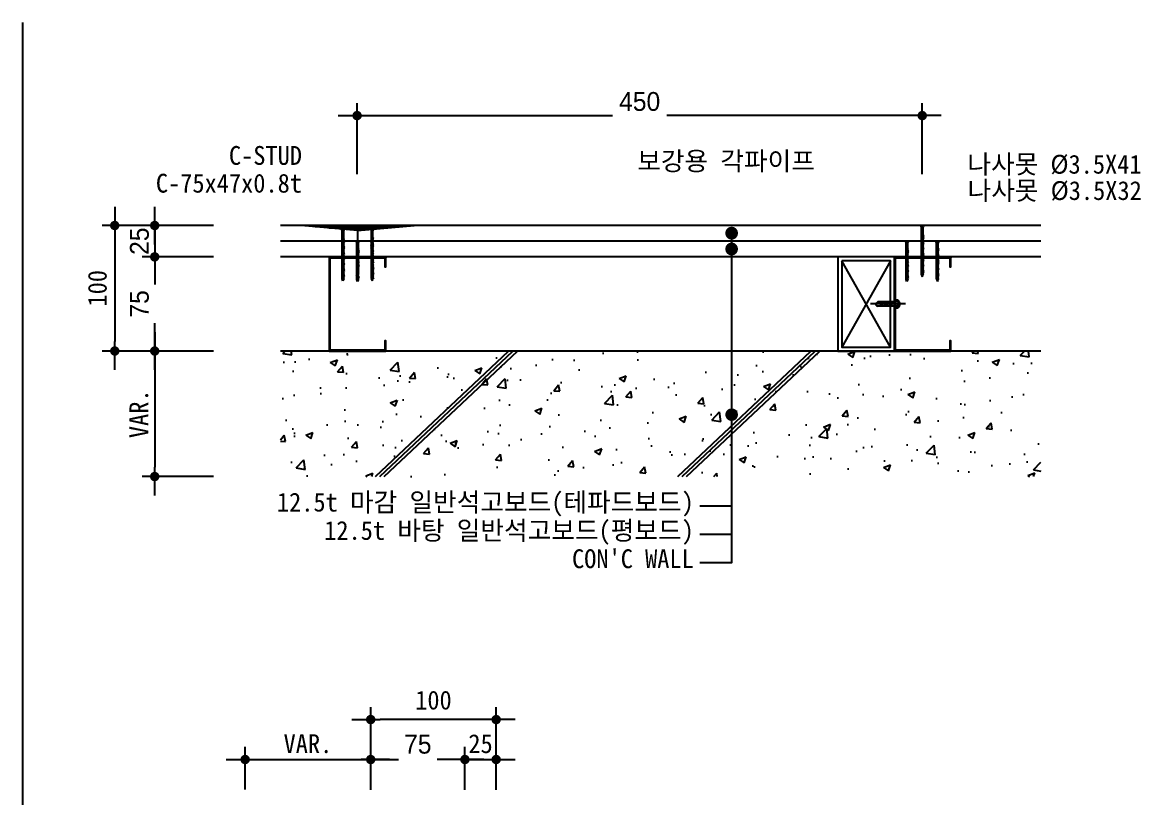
# Model space of a CAD drawing. Header units: millimetres. Extents: x 12704 to 16681, y 105 to 2866.
# Drawn here: x 15460 to 16350, y 2247 to 2866 of the extents above; entities that cross this region are included whole.
import ezdxf
from ezdxf.enums import TextEntityAlignment as Align

# ---------------------------------------------------------------- set-up
doc = ezdxf.new("R2010")
doc.units = ezdxf.units.MM
doc.header["$LTSCALE"] = 5
doc.linetypes.add('CENTER', pattern=[50.8, 31.75, -6.35, 6.35, -6.35])
for name, color, linetype, lineweight in [('A-DIMS', 7, 'Continuous', 25), ('A-MKXS-LEAD', 7, 'Continuous', 25), ('A-MKXS-TEXT1', 3, 'Continuous', 25), ('A-XXXX-TABL', 7, 'Continuous', 25)]:
    doc.layers.add(name, color=color, linetype=linetype, lineweight=lineweight)
for name, color, linetype in [('CHAN', 3, 'Continuous'), ('CONC', 2, 'Continuous'), ('ele', 8, 'Continuous'), ('FIN', 6, 'Continuous'), ('GB', 7, 'Continuous'), ('HAT-CON', 8, 'Continuous'), ('SCREW', 6, 'Continuous'), ('SCREW2', 8, 'Continuous')]:
    doc.layers.add(name, color=color, linetype=linetype)
doc.styles.add('HY울릉도L', font='')
doc.styles.add('돋움체', font='')
doc.styles.get('HY울릉도L').set_extended_font_data('HYwulM')
doc.styles.get('돋움체').set_extended_font_data('DotumChe')
doc.dimstyles.new('CDIM', dxfattribs={"dimtxt": 3, "dimasz": 1.5, "dimexe": 2, "dimexo": 1, "dimgap": 1, "dimtad": 1, "dimdec": 0, "dimrnd": 0.5, "dimzin": 0, "dimdsep": 32, "dimlunit": 6, "dimtxsty": 'HY울릉도L', "dimblk1": '_CIDOT', "dimblk2": '_CIDOT', "dimsah": 1, "dimcen": 5.5, "dimclrd": 2, "dimclre": 2, "dimclrt": 7, "dimadec": 0, "dimazin": 0, "dimtfac": 1, "dimtdec": 0, "dimtix": 1, "dimtmove": 2, "dimatfit": 1, "dimldrblk": '_CIDOT', "dimfxl": 1, "dimtolj": 1, "dimtzin": 0, "dimlwd": -1, "dimarcsym": 0})

# ---------------------------------------------------------------- blocks, each defined once
blk = doc.blocks.new('18')
at = {"layer": 'SCREW'}
for p, q in [((4, 0), (-4, 0)), ((-1.5, 2.5), (-2.8, 1.2)), ((-2, 0), (-2, -16.7)), ((-0.5, 1.5), (-0.7, 2.3)), ((0.5, 1.5), (0.7, 2.2)), ((1.6, 2.4), (2.8, 1.2)), ((2, 0), (2, -15.9)), ((2.5, -2.7), (-2.5, -3.9)), ((2.5, -4.7), (-2.5, -5.9)), ((2.5, -6.8), (-2.5, -8)), ((2.5, -8.9), (-2.4, -10)), ((2.5, -10.9), (-2.5, -12.1)), ((-1.5, -13.9), (-2.5, -14.1)), ((-2, -16.7), (-1.2, -12.5)), ((0, -18), (-2, -16.7)), ((-1.2, -12.5), (-0.9, -12.5)), ((2, -15.9), (0, -18)), ((2.5, -13), (0.7, -13.4)), ((2, -15.9), (0.9, -13.6))]:
    blk.add_line(p, q, dxfattribs=at)
at = {"layer": 'SCREW', "color": 9, "linetype": 'CENTER'}
blk.add_line((0, 9.2), (0, -22.7), dxfattribs=at)
at = {"layer": 'SCREW'}
for centre, radius, start, end in [((0, 0), 4, 0, 180), ((-3.1, 1.6), 0.5, 153.0143, 315), ((-1.2, 2.1), 0.5, 17.0113, 135), ((0, 1.7), 0.5, 197.0113, 341.9071), ((1.2, 2.1), 0.5, 45, 161.9071), ((3.1, 1.6), 0.5, 225, 26.9857), ((-0.9, -14.5), 2, 26.6599, 90)]:
    blk.add_arc(centre, radius, start, end, dxfattribs=at)
blk = doc.blocks.new('나사못41')
at = {"layer": 'SCREW2'}
for p, q in [((2.25, 39.17), (0.63, 38.74)), ((0.63, 38.74), (0.92, 39.12)), ((2.25, 38.32), (0.63, 37.89)), ((0.63, 37.89), (0.92, 38.27)), ((2.25, 36.62), (0.63, 36.19)), ((0.63, 36.19), (0.92, 36.58)), ((2.25, 35.78), (0.63, 35.35)), ((0.63, 35.35), (0.92, 35.73)), ((2.25, 37.47), (0.64, 37.04)), ((0.64, 37.04), (0.92, 37.43)), ((2.54, 39.55), (0.92, 39.12)), ((2.54, 38.7), (0.92, 38.27)), ((2.54, 37.86), (0.92, 37.43)), ((2.53, 37.01), (0.92, 36.58)), ((2.54, 36.16), (0.92, 35.73)), ((0.93, 38.81), (0.93, 38.28)), ((0.93, 37.97), (0.93, 37.43)), ((0.93, 37.12), (0.93, 36.58)), ((0.93, 36.27), (0.93, 35.73)), ((1.6, 41), (0.98, 39.39)), ((0.98, 39.39), (1.64, 39.91)), ((0.98, 39.39), (0.98, 39.14)), ((1.64, 39.91), (1.6, 41)), ((2.26, 39.48), (1.6, 41)), ((2.25, 39.17), (2.54, 39.55)), ((2.25, 39.17), (2.25, 38.63)), ((2.25, 38.32), (2.54, 38.7)), ((2.25, 38.32), (2.25, 37.78)), ((2.25, 37.47), (2.54, 37.86)), ((2.25, 37.47), (2.25, 36.93)), ((2.25, 36.62), (2.53, 37.01)), ((2.25, 36.62), (2.25, 36.08)), ((2.25, 35.78), (2.54, 36.16)), ((2.25, 35.78), (2.25, 35.24)), ((2.25, 34.93), (0.63, 34.5)), ((0.63, 34.5), (0.92, 34.88)), ((2.25, 33.23), (0.63, 32.8)), ((0.63, 32.8), (0.92, 33.19)), ((2.25, 32.39), (0.63, 31.96)), ((0.63, 31.96), (0.92, 32.34)), ((2.25, 31.54), (0.63, 31.11)), ((0.63, 31.11), (0.92, 31.5)), ((2.25, 29), (0.63, 28.57)), ((0.63, 28.57), (0.92, 28.95)), ((2.25, 34.08), (0.64, 33.65)), ((0.64, 33.65), (0.92, 34.04)), ((2.25, 30.69), (0.64, 30.26)), ((0.64, 30.26), (0.92, 30.65)), ((2.25, 29.85), (0.64, 29.42)), ((0.64, 29.42), (0.93, 29.8)), ((2.25, 28.15), (0.64, 27.72)), ((0.64, 27.72), (0.92, 28.11)), ((2.25, 27.3), (0.64, 26.87)), ((0.64, 26.87), (0.93, 27.26)), ((2.54, 35.31), (0.92, 34.88)), ((2.54, 34.47), (0.92, 34.04)), ((2.53, 33.62), (0.92, 33.19)), ((2.54, 32.77), (0.92, 32.34)), ((2.54, 31.92), (0.92, 31.5)), ((2.54, 31.08), (0.92, 30.65)), ((2.54, 29.38), (0.92, 28.95)), ((2.54, 28.54), (0.92, 28.11)), ((2.54, 26.84), (0.92, 26.41)), ((0.93, 35.43), (0.93, 34.89)), ((0.93, 34.58), (0.93, 34.04)), ((0.93, 33.73), (0.93, 33.19)), ((0.93, 32.88), (0.93, 32.34)), ((0.93, 32.04), (0.93, 31.5)), ((0.93, 31.19), (0.93, 30.65)), ((0.93, 30.34), (0.93, 29.8)), ((2.54, 30.23), (0.93, 29.8)), ((0.93, 29.49), (0.93, 28.95)), ((0.93, 28.65), (0.93, 28.11)), ((0.93, 27.8), (0.93, 27.26)), ((2.54, 27.69), (0.93, 27.26)), ((0.93, 26.95), (0.93, 26.41)), ((2.25, 34.93), (2.54, 35.31)), ((2.25, 34.93), (2.25, 34.39)), ((2.25, 34.08), (2.54, 34.47)), ((2.25, 34.08), (2.25, 33.54)), ((2.25, 33.23), (2.53, 33.62)), ((2.25, 33.23), (2.25, 32.69)), ((2.25, 32.39), (2.54, 32.77)), ((2.25, 32.39), (2.25, 31.85)), ((2.25, 31.54), (2.54, 31.92)), ((2.25, 31.54), (2.25, 31)), ((2.25, 30.69), (2.54, 31.08)), ((2.25, 30.69), (2.25, 30.15)), ((2.25, 29.85), (2.54, 30.23)), ((2.25, 29.84), (2.25, 29.3)), ((2.25, 29), (2.54, 29.38)), ((2.25, 29), (2.25, 28.46)), ((2.25, 28.15), (2.54, 28.54)), ((2.25, 28.15), (2.25, 27.61)), ((2.25, 27.3), (2.54, 27.69)), ((2.25, 27.3), (2.25, 26.76)), ((2.25, 26.46), (2.54, 26.84)), ((2.25, 24.76), (0.63, 24.33)), ((0.63, 24.33), (0.92, 24.72)), ((2.25, 26.46), (0.64, 26.03)), ((0.64, 26.03), (0.92, 26.41)), ((2.25, 25.61), (0.64, 25.18)), ((0.64, 25.18), (0.93, 25.56)), ((2.25, 23.91), (0.64, 23.48)), ((0.64, 23.48), (0.92, 23.87)), ((2.25, 23.07), (0.64, 22.64)), ((0.64, 22.64), (0.93, 23.02)), ((2.26, 22.22), (0.64, 21.79)), ((0.64, 21.79), (0.93, 22.18)), ((2.25, 21.37), (0.64, 20.94)), ((0.64, 20.94), (0.93, 21.33)), ((2.26, 20.53), (0.64, 20.1)), ((0.64, 20.1), (0.93, 20.48)), ((2.25, 19.68), (0.64, 19.25)), ((0.64, 19.25), (0.92, 19.63)), ((2.25, 18.83), (0.64, 18.4)), ((0.64, 18.4), (0.93, 18.79)), ((2.26, 17.98), (0.64, 17.55)), ((0.64, 17.55), (0.93, 17.94)), ((2.54, 25.15), (0.92, 24.72)), ((2.54, 24.3), (0.92, 23.87)), ((2.54, 20.06), (0.92, 19.63)), ((0.93, 26.1), (0.93, 25.56)), ((2.54, 25.99), (0.93, 25.56)), ((0.93, 25.26), (0.93, 24.72)), ((0.93, 24.41), (0.93, 23.87)), ((0.93, 23.56), (0.93, 23.02)), ((2.54, 23.45), (0.93, 23.02)), ((0.93, 22.71), (0.93, 22.18)), ((2.54, 22.6), (0.93, 22.18)), ((0.93, 21.87), (0.93, 21.33)), ((2.54, 21.76), (0.93, 21.33)), ((0.93, 21.02), (0.93, 20.48)), ((2.54, 20.91), (0.93, 20.48)), ((0.93, 20.17), (0.93, 19.63)), ((0.93, 19.32), (0.93, 18.79)), ((2.54, 19.21), (0.93, 18.79)), ((0.93, 18.48), (0.93, 17.94)), ((0.93, 18.48), (0.93, 17.94)), ((2.54, 18.37), (0.93, 17.94)), ((2.25, 26.45), (2.25, 25.92)), ((2.25, 25.61), (2.54, 25.99)), ((2.25, 25.61), (2.25, 25.07)), ((2.25, 24.76), (2.54, 25.15)), ((2.25, 24.76), (2.25, 24.22)), ((2.25, 23.91), (2.54, 24.3)), ((2.25, 23.91), (2.25, 23.37)), ((2.25, 23.07), (2.54, 23.45)), ((2.25, 23.06), (2.25, 20.53)), ((2.25, 21.37), (2.54, 21.76)), ((2.25, 21.37), (2.25, 20.83)), ((2.25, 20.52), (2.25, 19.98)), ((2.25, 19.68), (2.54, 20.06)), ((2.25, 19.68), (2.25, 19.14)), ((2.25, 18.83), (2.54, 19.21)), ((2.25, 18.83), (2.25, 18.29)), ((2.25, 17.98), (2.25, 17.44)), ((2.26, 22.22), (2.54, 22.6)), ((2.26, 20.53), (2.54, 20.91)), ((2.26, 17.98), (2.54, 18.37)), ((2.26, 17.14), (0.64, 16.71)), ((0.64, 16.71), (0.93, 17.09)), ((2.26, 15.44), (0.64, 15.01)), ((0.64, 15.01), (0.93, 15.4)), ((2.26, 14.59), (0.64, 14.16)), ((0.64, 14.16), (0.93, 14.55)), ((2.26, 16.29), (0.65, 15.86)), ((0.65, 15.86), (0.93, 16.24)), ((2.26, 13.75), (0.65, 13.32)), ((0.65, 13.32), (0.93, 13.7)), ((2.26, 12.9), (0.65, 12.47)), ((0.65, 12.47), (0.93, 12.86)), ((2.26, 12.05), (0.65, 11.62)), ((0.65, 11.62), (0.93, 12.01)), ((2.26, 11.21), (0.65, 10.78)), ((0.65, 10.78), (0.93, 11.16)), ((2.26, 10.38), (0.65, 9.95)), ((0.65, 9.95), (0.93, 10.33)), ((2.26, 9.55), (0.65, 9.12)), ((0.65, 9.12), (0.93, 9.5)), ((0.93, 17.63), (0.93, 17.09)), ((2.55, 17.52), (0.93, 17.09)), ((0.93, 16.78), (0.93, 16.24)), ((2.55, 16.67), (0.93, 16.24)), ((0.93, 15.94), (0.93, 15.4)), ((2.54, 15.83), (0.93, 15.4)), ((0.93, 15.09), (0.93, 14.55)), ((2.55, 14.98), (0.93, 14.55)), ((0.93, 14.24), (0.93, 13.7)), ((2.55, 14.13), (0.93, 13.7)), ((0.93, 13.39), (0.93, 12.86)), ((2.55, 13.29), (0.93, 12.86)), ((0.93, 12.55), (0.93, 12.01)), ((2.55, 12.44), (0.93, 12.01)), ((0.93, 11.7), (0.93, 10.33)), ((2.55, 11.59), (0.93, 11.16)), ((2.55, 10.76), (0.93, 10.33)), ((0.93, 10.02), (0.93, 9.5)), ((2.55, 9.93), (0.93, 9.5)), ((0.93, 9.19), (0.93, 8.67)), ((2.55, 9.1), (0.93, 8.67)), ((2.25, 17.13), (2.25, 16.59)), ((2.25, 16.29), (2.25, 15.75)), ((2.25, 15.44), (2.25, 14.9)), ((2.25, 14.59), (2.25, 14.05)), ((2.25, 13.75), (2.25, 13.21)), ((2.25, 12.05), (2.25, 11.51)), ((2.25, 11.2), (2.25, 10.68)), ((2.25, 10.37), (2.25, 9.85)), ((2.25, 9.54), (2.25, 9.02)), ((2.26, 17.14), (2.55, 17.52)), ((2.26, 16.29), (2.55, 16.67)), ((2.26, 15.44), (2.54, 15.83)), ((2.26, 14.59), (2.55, 14.98)), ((2.26, 13.75), (2.55, 14.13)), ((2.26, 12.9), (2.55, 13.29)), ((2.26, 12.9), (2.26, 12.36)), ((2.26, 12.05), (2.55, 12.44)), ((2.26, 11.21), (2.55, 11.59)), ((2.26, 10.38), (2.55, 10.76)), ((2.26, 9.55), (2.55, 9.93)), ((2.26, 8.72), (2.55, 9.1)), ((2.26, 8.72), (0.65, 8.29)), ((0.65, 8.29), (0.93, 8.67)), ((2.26, 7.89), (0.65, 7.46)), ((0.65, 7.46), (0.93, 7.84)), ((2.26, 7.06), (0.65, 6.63)), ((0.65, 6.63), (0.93, 7.01)), ((0.93, 8.36), (0.93, 7.84)), ((2.55, 8.27), (0.93, 7.84)), ((0.93, 7.53), (0.93, 7.01)), ((2.55, 7.44), (0.93, 7.01)), ((0.93, 6.7), (0.93, 1.19)), ((1.54, 0.48), (1.54, 0.65)), ((1.6, 0.68), (1.57, 0.68)), ((1.63, 0.48), (1.63, 0.65)), ((2.08, 0), (3.2, 0)), ((2.25, 8.71), (2.25, 8.19)), ((2.25, 7.88), (2.25, 7.36)), ((2.25, 7.05), (2.25, 1.19)), ((2.26, 7.89), (2.55, 8.27)), ((2.26, 7.06), (2.55, 7.44)), ((-0.03, 0), (1.09, 0))]:
    blk.add_line(p, q, dxfattribs=at)
for centre, radius, start, end in [((-0.49, 1.35), 1.43, 288.66128, 353.44689), ((1.07, 0.47), 0.473, 267.52648, 0.91384), ((1.59, -1.99), 2.05, 80.28655, 99.71345), ((1.57, 0.65), 0.033, 90, 180), ((1.6, 0.65), 0.033, 0, 90), ((2.1, 0.47), 0.473, 179.08616, 272.47352), ((3.64, 1.33), 1.4, 185.72984, 251.659)]:
    blk.add_arc(centre, radius, start, end, dxfattribs=at)
blk = doc.blocks.new('나사못32')
at = {"layer": 'SCREW2'}
for p, q in [((2.24, 30.17), (0.63, 29.74)), ((0.63, 29.74), (0.92, 30.12)), ((2.25, 29.32), (0.63, 28.89)), ((0.63, 28.89), (0.92, 29.27)), ((2.25, 28.47), (0.63, 28.04)), ((0.63, 28.04), (0.92, 28.43)), ((2.24, 27.62), (0.63, 27.19)), ((0.63, 27.19), (0.91, 27.58)), ((2.24, 26.78), (0.63, 26.35)), ((0.63, 26.35), (0.92, 26.73)), ((2.53, 28.01), (0.91, 27.58)), ((2.53, 30.55), (0.92, 30.12)), ((0.92, 29.81), (0.92, 29.28)), ((2.53, 29.7), (0.92, 29.27)), ((0.92, 28.97), (0.92, 28.43)), ((2.54, 28.86), (0.92, 28.43)), ((0.92, 28.12), (0.92, 27.58)), ((0.92, 27.27), (0.92, 26.73)), ((2.53, 27.16), (0.92, 26.73)), ((1.6, 32), (0.98, 30.39)), ((0.98, 30.39), (1.64, 30.91)), ((0.98, 30.39), (0.98, 30.14)), ((1.64, 30.91), (1.6, 32)), ((2.27, 30.45), (1.6, 32)), ((2.24, 30.17), (2.53, 30.55)), ((2.24, 30.17), (2.24, 29.63)), ((2.24, 29.32), (2.24, 28.78)), ((2.24, 28.47), (2.24, 27.93)), ((2.24, 27.62), (2.53, 28.01)), ((2.24, 27.62), (2.24, 27.08)), ((2.24, 26.78), (2.53, 27.16)), ((2.24, 26.78), (2.24, 26.24)), ((2.25, 29.32), (2.53, 29.7)), ((2.25, 28.47), (2.54, 28.86)), ((2.25, 25.93), (0.63, 25.5)), ((0.63, 25.5), (0.92, 25.88)), ((2.25, 25.08), (0.63, 24.65)), ((0.63, 24.65), (0.92, 25.04)), ((2.24, 24.23), (0.63, 23.8)), ((0.63, 23.8), (0.91, 24.19)), ((2.24, 23.39), (0.63, 22.96)), ((0.63, 22.96), (0.92, 23.34)), ((2.25, 22.54), (0.63, 22.11)), ((0.63, 22.11), (0.92, 22.5)), ((2.25, 21.69), (0.63, 21.26)), ((0.63, 21.26), (0.92, 21.65)), ((2.25, 20), (0.63, 19.57)), ((0.63, 19.57), (0.92, 19.95)), ((2.25, 19.15), (0.63, 18.72)), ((0.63, 18.72), (0.92, 19.11)), ((2.25, 20.85), (0.64, 20.42)), ((0.64, 20.42), (0.92, 20.8)), ((2.25, 18.3), (0.64, 17.87)), ((0.64, 17.87), (0.92, 18.26)), ((2.53, 24.62), (0.91, 24.19)), ((0.92, 26.43), (0.92, 25.89)), ((2.53, 26.31), (0.92, 25.88)), ((0.92, 25.58), (0.92, 25.04)), ((2.54, 25.47), (0.92, 25.04)), ((0.92, 24.73), (0.92, 24.19)), ((0.92, 23.88), (0.92, 23.34)), ((2.53, 23.77), (0.92, 23.34)), ((0.92, 23.04), (0.92, 22.5)), ((2.53, 22.92), (0.92, 22.5)), ((0.92, 22.19), (0.92, 21.65)), ((2.54, 22.08), (0.92, 21.65)), ((0.92, 21.34), (0.92, 20.8)), ((2.54, 21.23), (0.92, 20.8)), ((0.92, 20.49), (0.92, 19.95)), ((2.53, 20.38), (0.92, 19.95)), ((0.92, 19.65), (0.92, 19.11)), ((2.54, 19.54), (0.92, 19.11)), ((0.92, 18.8), (0.92, 18.26)), ((2.54, 18.69), (0.92, 18.26)), ((0.92, 17.95), (0.92, 17.41)), ((2.54, 17.84), (0.92, 17.41)), ((2.24, 25.93), (2.24, 25.39)), ((2.24, 25.08), (2.24, 24.54)), ((2.24, 24.23), (2.53, 24.62)), ((2.24, 24.23), (2.24, 23.69)), ((2.24, 23.39), (2.53, 23.77)), ((2.24, 23.39), (2.24, 22.85)), ((2.24, 22.54), (2.24, 22)), ((2.24, 21.69), (2.24, 21.15)), ((2.24, 20.84), (2.24, 20.3)), ((2.24, 20), (2.24, 19.46)), ((2.24, 19.15), (2.24, 18.61)), ((2.24, 18.3), (2.24, 17.76)), ((2.25, 25.93), (2.53, 26.31)), ((2.25, 25.08), (2.54, 25.47)), ((2.25, 22.54), (2.53, 22.92)), ((2.25, 21.69), (2.54, 22.08)), ((2.25, 20.85), (2.54, 21.23)), ((2.25, 20), (2.53, 20.38)), ((2.25, 19.15), (2.54, 19.54)), ((2.25, 18.3), (2.54, 18.69)), ((2.25, 17.46), (2.54, 17.84)), ((2.25, 17.46), (0.63, 17.03)), ((0.63, 17.03), (0.92, 17.41)), ((2.25, 15.9), (0.63, 15.47)), ((0.63, 15.47), (0.92, 15.86)), ((2.25, 13.36), (0.63, 12.93)), ((0.63, 12.93), (0.92, 13.32)), ((2.25, 16.73), (0.64, 16.3)), ((0.64, 16.3), (0.92, 16.68)), ((2.25, 15.06), (0.64, 14.63)), ((0.64, 14.63), (0.92, 15.01)), ((2.25, 14.21), (0.64, 13.78)), ((0.64, 13.78), (0.92, 14.16)), ((2.25, 12.51), (0.64, 12.08)), ((0.64, 12.08), (0.92, 12.47)), ((2.25, 11.67), (0.64, 11.24)), ((0.64, 11.24), (0.92, 11.62)), ((2.26, 10.82), (0.64, 10.39)), ((0.64, 10.39), (0.93, 10.78)), ((2.27, 9.98), (0.65, 9.55)), ((0.65, 9.55), (0.94, 9.93)), ((2.27, 9.13), (0.66, 8.7)), ((0.66, 8.7), (0.94, 9.09)), ((0.92, 17.45), (0.92, 16.92)), ((0.92, 17.22), (0.92, 16.68)), ((2.54, 17.11), (0.92, 16.68)), ((0.92, 16.37), (0.92, 15.86)), ((2.54, 16.29), (0.92, 15.86)), ((0.92, 15.55), (0.92, 15.01)), ((2.54, 15.44), (0.92, 15.01)), ((0.92, 14.7), (0.92, 14.16)), ((2.54, 14.59), (0.92, 14.16)), ((0.92, 13.86), (0.92, 13.32)), ((2.54, 13.75), (0.92, 13.32)), ((0.92, 13.01), (0.92, 12.47)), ((2.54, 12.9), (0.92, 12.47)), ((0.92, 12.16), (0.92, 11.62)), ((2.54, 12.05), (0.92, 11.62)), ((0.93, 11.32), (0.93, 10.78)), ((2.55, 11.21), (0.93, 10.78)), ((0.94, 10.47), (0.94, 9.93)), ((2.55, 10.36), (0.94, 9.93)), ((2.56, 9.51), (0.94, 9.09)), ((0.95, 9.63), (0.95, 9.09)), ((2.24, 17.45), (2.24, 17.03)), ((2.24, 16.72), (2.24, 16.54)), ((2.24, 16.71), (2.24, 15.86)), ((2.24, 15.9), (2.24, 15.36)), ((2.24, 14.21), (2.24, 13.67)), ((2.24, 13.36), (2.24, 12.82)), ((2.24, 12.51), (2.24, 11.97)), ((2.25, 16.73), (2.54, 17.11)), ((2.25, 15.9), (2.54, 16.29)), ((2.25, 15.06), (2.54, 15.44)), ((2.25, 15.06), (2.25, 14.52)), ((2.25, 14.21), (2.54, 14.59)), ((2.25, 13.36), (2.54, 13.75)), ((2.25, 12.51), (2.54, 12.9)), ((2.25, 11.67), (2.54, 12.05)), ((2.25, 11.67), (2.25, 11.13)), ((2.26, 10.82), (2.55, 11.21)), ((2.26, 10.82), (2.26, 10.28)), ((2.27, 9.98), (2.55, 10.36)), ((2.27, 9.98), (2.27, 9.44)), ((2.27, 9.13), (2.56, 9.51)), ((2.27, 9.13), (2.27, 8.59)), ((0, 0), (1.12, 0)), ((2.27, 8.28), (0.66, 7.85)), ((0.66, 7.85), (0.95, 8.24)), ((2.28, 7.44), (0.67, 7.01)), ((0.67, 7.01), (0.95, 7.39)), ((2.29, 6.59), (0.67, 6.16)), ((0.67, 6.16), (0.96, 6.55)), ((2.28, 5.74), (0.67, 5.31)), ((0.67, 5.31), (0.95, 5.7)), ((0.95, 8.78), (0.95, 8.24)), ((2.56, 8.67), (0.95, 8.24)), ((0.95, 7.93), (0.95, 7.39)), ((2.57, 7.82), (0.95, 7.39)), ((2.57, 6.13), (0.95, 5.7)), ((0.95, 5.39), (0.95, 1.19)), ((0.96, 7.09), (0.96, 6.55)), ((2.57, 6.98), (0.96, 6.55)), ((0.96, 6.24), (0.96, 5.7)), ((1.57, 0.48), (1.57, 0.65)), ((1.63, 0.68), (1.6, 0.68)), ((1.66, 0.48), (1.66, 0.65)), ((2.27, 8.28), (2.56, 8.67)), ((2.27, 8.28), (2.27, 7.74)), ((2.27, 5.74), (2.27, 1.19)), ((2.28, 7.44), (2.57, 7.82)), ((2.28, 7.44), (2.28, 6.9)), ((2.28, 6.59), (2.28, 6.05)), ((2.28, 5.74), (2.57, 6.13)), ((2.29, 6.59), (2.57, 6.98)), ((2.11, 0), (3.23, 0))]:
    blk.add_line(p, q, dxfattribs=at)
for centre, radius, start, end in [((-0.44, 1.33), 1.4, 288.341, 354.27016), ((1.1, 0.47), 0.473, 267.52648, 0.91384), ((1.61, -1.99), 2.05, 80.28655, 99.71345), ((1.6, 0.65), 0.033, 90, 180), ((1.63, 0.65), 0.033, 360, 90), ((2.13, 0.47), 0.473, 179.08616, 272.47352), ((3.67, 1.33), 1.4, 185.72984, 251.659)]:
    blk.add_arc(centre, radius, start, end, dxfattribs=at)
blk = doc.blocks.new('_CIDOT')
at = {"color": 0, "linetype": 'ByBlock'}
blk.add_line((2, 0), (-1, 0), dxfattribs=at)
at = {"color": 0, "linetype": 'ByBlock', "const_width": 0.5}
blk.add_lwpolyline([(-0.25, 0, 1), (0.25, 0, 1)], format="xyb", close=True, dxfattribs=at)
blk = doc.blocks.new('*D25')
at = {"layer": 'A-DIMS', "lineweight": -2, "transparency": 16777216}
for p, q in [((15726.09, 2744.63), (15726.09, 2801.21)), ((16176.07, 2744.63), (16176.07, 2801.21))]:
    blk.add_line(p, q, dxfattribs=at)
at = {"layer": 'A-DIMS', "transparency": 16777216}
for p, q in [((15733.59, 2791.21), (15929.48, 2791.21)), ((16168.57, 2791.21), (15972.68, 2791.21))]:
    blk.add_line(p, q, dxfattribs=at)
at = {"layer": 'A-DIMS', "transparency": 16777216, "xscale": 7.5, "yscale": 7.5, "zscale": 7.5, "rotation": 180}
blk.add_blockref('_CIDOT', (15726.09, 2791.21), dxfattribs=at)
at = {"layer": 'A-DIMS', "transparency": 16777216, "xscale": 7.5, "yscale": 7.5, "zscale": 7.5}
blk.add_blockref('_CIDOT', (16176.07, 2791.21), dxfattribs=at)
at = {"layer": 'A-DIMS', "color": 3, "transparency": 16777216, "insert": (15951.08, 2802.37), "char_height": 15, "attachment_point": 5, "style": '돋움체'}
blk.add_mtext('\\A1;{\\f굴림|b0|i0|c129|p49;450}', dxfattribs=at)
blk = doc.blocks.new('*D26')
at = {"layer": 'A-DIMS', "lineweight": -2, "transparency": 16777216}
for p, q in [((15611.66, 2703.64), (15523.11, 2703.64)), ((15611.66, 2603.64), (15523.11, 2603.64))]:
    blk.add_line(p, q, dxfattribs=at)
at = {"layer": 'A-DIMS', "transparency": 16777216}
blk.add_line((15533.11, 2696.14), (15533.11, 2611.14), dxfattribs=at)
at = {"layer": 'A-DIMS', "transparency": 16777216, "xscale": 7.5, "yscale": 7.5, "zscale": 7.5}
for p, rotation in [((15533.11, 2703.64), 90), ((15533.11, 2603.64), 270)]:
    blk.add_blockref('_CIDOT', p, dxfattribs=dict(at, rotation=rotation))
at = {"layer": 'A-DIMS', "color": 3, "transparency": 16777216, "insert": (15519.34, 2653.64), "char_height": 15, "attachment_point": 5, "rotation": 90, "style": '돋움체'}
blk.add_mtext('\\A1;100', dxfattribs=at)
blk = doc.blocks.new('*D27')
at = {"layer": 'A-DIMS', "transparency": 16777216}
for p, q in [((15564.93, 2711.14), (15564.93, 2718.64)), ((15564.93, 2703.64), (15564.93, 2678.64)), ((15564.93, 2671.14), (15564.93, 2663.64))]:
    blk.add_line(p, q, dxfattribs=at)
at = {"layer": 'A-DIMS', "lineweight": -2, "transparency": 16777216}
for p, q in [((15611.66, 2703.64), (15554.93, 2703.64)), ((15611.66, 2678.64), (15554.93, 2678.64))]:
    blk.add_line(p, q, dxfattribs=at)
at = {"layer": 'A-DIMS', "transparency": 16777216, "xscale": 7.5, "yscale": 7.5, "zscale": 7.5}
for p, rotation in [((15564.93, 2703.64), 270), ((15564.93, 2678.64), 90)]:
    blk.add_blockref('_CIDOT', p, dxfattribs=dict(at, rotation=rotation))
at = {"layer": 'A-DIMS', "color": 3, "transparency": 16777216, "insert": (15552.83, 2691.13), "char_height": 15, "attachment_point": 5, "rotation": 90, "style": '돋움체'}
blk.add_mtext('\\A1;{\\f굴림|b0|i0|c129|p49;25}', dxfattribs=at)
blk = doc.blocks.new('*D28')
at = {"layer": 'A-DIMS', "lineweight": -2, "transparency": 16777216}
for p, q in [((15611.66, 2678.64), (15554.93, 2678.64)), ((15611.66, 2603.64), (15554.93, 2603.64))]:
    blk.add_line(p, q, dxfattribs=at)
at = {"layer": 'A-DIMS', "transparency": 16777216}
for p, q in [((15564.93, 2671.14), (15564.93, 2656.59)), ((15564.93, 2611.14), (15564.93, 2625.75))]:
    blk.add_line(p, q, dxfattribs=at)
at = {"layer": 'A-DIMS', "transparency": 16777216, "xscale": 7.5, "yscale": 7.5, "zscale": 7.5}
for p, rotation in [((15564.93, 2678.64), 90), ((15564.93, 2603.64), 270)]:
    blk.add_blockref('_CIDOT', p, dxfattribs=dict(at, rotation=rotation))
at = {"layer": 'A-DIMS', "color": 3, "transparency": 16777216, "insert": (15552.83, 2641.17), "char_height": 15, "attachment_point": 5, "rotation": 90, "style": '돋움체'}
blk.add_mtext('\\A1;{\\f굴림|b0|i0|c129|p49;75}', dxfattribs=at)
blk = doc.blocks.new('*D29')
at = {"layer": 'A-DIMS', "lineweight": -2, "transparency": 16777216}
for p, q in [((15736.92, 2254.1), (15736.92, 2320)), ((15836.83, 2254.1), (15836.83, 2320))]:
    blk.add_line(p, q, dxfattribs=at)
at = {"layer": 'A-DIMS', "transparency": 16777216}
blk.add_line((15829.33, 2310), (15744.42, 2310), dxfattribs=at)
at = {"layer": 'A-DIMS', "transparency": 16777216, "xscale": 7.5, "yscale": 7.5, "zscale": 7.5, "rotation": 180}
blk.add_blockref('_CIDOT', (15736.92, 2310), dxfattribs=at)
at = {"layer": 'A-DIMS', "transparency": 16777216, "xscale": 7.5, "yscale": 7.5, "zscale": 7.5}
blk.add_blockref('_CIDOT', (15836.83, 2310), dxfattribs=at)
at = {"layer": 'A-DIMS', "color": 3, "transparency": 16777216, "insert": (15786.88, 2325.4), "char_height": 15, "attachment_point": 5, "style": '돋움체'}
blk.add_mtext('\\A1;100', dxfattribs=at)
blk = doc.blocks.new('*D30')
at = {"layer": 'A-DIMS', "lineweight": -2, "transparency": 16777216}
for p, q in [((15736.92, 2254.1), (15736.92, 2288.18)), ((15811.94, 2254.1), (15811.94, 2288.18))]:
    blk.add_line(p, q, dxfattribs=at)
at = {"layer": 'A-DIMS', "transparency": 16777216}
for p, q in [((15744.42, 2278.18), (15759.01, 2278.18)), ((15804.44, 2278.18), (15789.85, 2278.18))]:
    blk.add_line(p, q, dxfattribs=at)
at = {"layer": 'A-DIMS', "transparency": 16777216, "xscale": 7.5, "yscale": 7.5, "zscale": 7.5, "rotation": 180}
blk.add_blockref('_CIDOT', (15736.92, 2278.18), dxfattribs=at)
at = {"layer": 'A-DIMS', "transparency": 16777216, "xscale": 7.5, "yscale": 7.5, "zscale": 7.5}
blk.add_blockref('_CIDOT', (15811.94, 2278.18), dxfattribs=at)
at = {"layer": 'A-DIMS', "color": 3, "transparency": 16777216, "insert": (15774.43, 2290.28), "char_height": 15, "attachment_point": 5, "style": '돋움체'}
blk.add_mtext('\\A1;{\\f굴림|b0|i0|c129|p49;75}', dxfattribs=at)
blk = doc.blocks.new('*D31')
at = {"layer": 'A-DIMS', "lineweight": -2, "transparency": 16777216}
for p, q in [((15811.94, 2254.1), (15811.94, 2288.18)), ((15836.83, 2254.1), (15836.83, 2288.18))]:
    blk.add_line(p, q, dxfattribs=at)
at = {"layer": 'A-DIMS', "transparency": 16777216}
for p, q in [((15804.44, 2278.18), (15796.94, 2278.18)), ((15811.94, 2278.18), (15836.83, 2278.18)), ((15844.33, 2278.18), (15851.83, 2278.18))]:
    blk.add_line(p, q, dxfattribs=at)
at = {"layer": 'A-DIMS', "transparency": 16777216, "xscale": 7.5, "yscale": 7.5, "zscale": 7.5}
blk.add_blockref('_CIDOT', (15811.94, 2278.18), dxfattribs=at)
at = {"layer": 'A-DIMS', "transparency": 16777216, "xscale": 7.5, "yscale": 7.5, "zscale": 7.5, "rotation": 180}
blk.add_blockref('_CIDOT', (15836.83, 2278.18), dxfattribs=at)
at = {"layer": 'A-DIMS', "color": 3, "transparency": 16777216, "insert": (15824.38, 2290.69), "char_height": 15, "attachment_point": 5, "style": '돋움체'}
blk.add_mtext('\\A1;25', dxfattribs=at)
blk = doc.blocks.new('*D32')
at = {"layer": 'A-DIMS', "lineweight": -2, "transparency": 16777216}
for p, q in [((15636.92, 2254.26), (15636.92, 2288.18)), ((15736.92, 2254.1), (15736.92, 2288.18))]:
    blk.add_line(p, q, dxfattribs=at)
at = {"layer": 'A-DIMS', "transparency": 16777216}
blk.add_line((15644.42, 2278.18), (15729.42, 2278.18), dxfattribs=at)
at = {"layer": 'A-DIMS', "transparency": 16777216, "xscale": 7.5, "yscale": 7.5, "zscale": 7.5, "rotation": 180}
blk.add_blockref('_CIDOT', (15636.92, 2278.18), dxfattribs=at)
at = {"layer": 'A-DIMS', "transparency": 16777216, "xscale": 7.5, "yscale": 7.5, "zscale": 7.5}
blk.add_blockref('_CIDOT', (15736.92, 2278.18), dxfattribs=at)
at = {"layer": 'A-DIMS', "color": 3, "transparency": 16777216, "insert": (15686.92, 2290.69), "char_height": 15, "attachment_point": 5, "style": '돋움체'}
blk.add_mtext('\\A1;VAR.', dxfattribs=at)
blk = doc.blocks.new('*D33')
at = {"layer": 'A-DIMS', "lineweight": -2, "transparency": 16777216}
for p, q in [((15611.66, 2603.64), (15554.93, 2603.64)), ((15611.66, 2503.64), (15554.93, 2503.64))]:
    blk.add_line(p, q, dxfattribs=at)
at = {"layer": 'A-DIMS', "transparency": 16777216}
blk.add_line((15564.93, 2596.14), (15564.93, 2511.14), dxfattribs=at)
at = {"layer": 'A-DIMS', "transparency": 16777216, "xscale": 7.5, "yscale": 7.5, "zscale": 7.5}
for p, rotation in [((15564.93, 2603.64), 90), ((15564.93, 2503.64), 270)]:
    blk.add_blockref('_CIDOT', p, dxfattribs=dict(at, rotation=rotation))
at = {"layer": 'A-DIMS', "color": 3, "transparency": 16777216, "insert": (15552.42, 2553.64), "char_height": 15, "attachment_point": 5, "rotation": 90, "style": '돋움체'}
blk.add_mtext('\\A1;VAR.', dxfattribs=at)

msp = doc.modelspace()

# ---------------------------------------------------------------- hatches: boundary and pattern name
at = {"layer": 'HAT-CON'}
h = msp.add_hatch(dxfattribs=at)
h.set_pattern_fill('AR-CONC', color=256, scale=8, style=0)
h.set_pattern_definition([(50, (-28408.91, -3380.903), (57.380815, -5.02017), [6, -66]), (355, (-28408.91, -3380.9), (-11.10011, 60.17537), [4.8, -52.8]), (100.4514, (-28404.13, -3381.32), (46.28075, 55.15516), [5.099215, -56.09137]), (46.1842, (-28408.91, -3364.9), (85.37928, -13.24152), [9, -99]), (96.6356, (-28401.8, -3366.01), (74.77302, 77.92943), [7.64882, -84.13704]), (351.1842, (-28408.91, -3364.9), (74.77296, 77.92949), [7.2, -79.2]), (21, (-28400.91, -3368.903), (47.752564, -32.20951), [6, -66]), (326, (-28400.91, -3368.9), (19.46523, 58.012), [4.8, -52.8]), (71.4514, (-28396.93, -3371.587), (67.21781, 25.80244), [5.099215, -56.09137]), (37.5, (-28408.91, -3380.903), (0.972788, 26.631508), [0, -52.16, 0, -53.6, 0, -53]), (7.5, (-28408.91, -3380.903), (21.045563, 31.552937), [0, -30.56, 0, -50.96, 0, -20.2]), (327.5, (-28426.75, -3380.903), (42.705795, -1.80439), [0, -20, 0, -62.4, 0, -82.8]), (317.5, (-28434.75, -3380.903), (46.654894, 8.0084), [0, -26, 0, -41.44, 0, -58.8])])
h.paths.add_polyline_path([(15665.08, 2503.64), (16270.55, 2503.64), (16270.55, 2603.64), (15665.08, 2603.64)])

# ---------------------------------------------------------------- linework, layer by layer
at = {"layer": 'A-MKXS-LEAD'}
for p, q in [((16024.17, 2480.07), (15999.06, 2480.07)), ((16024.17, 2457.52), (15999.06, 2457.52)), ((16024.17, 2434.97), (15999.06, 2434.97))]:
    msp.add_line(p, q, dxfattribs=at)
for points in [[(15707.76, 2678.51, 0, 8.33, 0), (15703.48, 2703.64, 0, 0, 0), (15693.99, 2759.11, 0, 0, 0), (15682.2, 2759.11, 0, 0, 0)], [(16114.18, 2678.64, 0, 8.33, 0), (16114.18, 2703.64, 0, 0, 0), (16114.18, 2754.13, 0, 0, 0), (16090.6, 2754.13, 0, 0, 0)], [(16176.09, 2703.59, 0, 8.33, 0), (16176.09, 2728.59, 0, 0, 0), (16176.09, 2754.13, 0, 0, 0), (16211.23, 2754.13, 0, 0, 0)], [(16187.65, 2691.08, 0, 8.33, 0), (16187.65, 2716.08, 0, 0, 0), (16187.65, 2735.86, 0, 0, 0), (16211.23, 2735.86, 0, 0, 0)]]:
    msp.add_lwpolyline(points, format="xyseb", dxfattribs=at)
at = {"layer": 'A-MKXS-LEAD', "const_width": 5}
for points in [[(16026.81, 2697.65, -1), (16021.81, 2697.65, -1)], [(16026.81, 2697.42, -1), (16021.81, 2697.42, -1)], [(16026.81, 2685.02, -1), (16021.81, 2685.02, -1)], [(16026.81, 2684.79, -1), (16021.81, 2684.79, -1)], [(16026.81, 2552.93, -1), (16021.81, 2552.93, -1)]]:
    msp.add_lwpolyline(points, format="xyb", close=True, dxfattribs=at)
at = {"layer": 'A-MKXS-LEAD'}
for points in [[(16024.31, 2697.65), (16024.17, 2457.52), (15999.06, 2457.52)], [(16024.31, 2675.1), (16024.17, 2434.97), (15999.06, 2434.97)]]:
    msp.add_lwpolyline(points, dxfattribs=at)
at = {"layer": 'A-XXXX-TABL'}
msp.add_line((15459.56, 2865.5), (15459.56, 104.5), dxfattribs=at)
at = {"layer": 'CHAN'}
for points in [[(15748.92, 2678.64), (15703.92, 2678.64), (15703.92, 2603.64), (15748.92, 2603.64), (15748.92, 2611.64), (15748.12, 2611.64), (15748.12, 2604.44), (15704.72, 2604.44), (15704.72, 2677.84), (15748.12, 2677.84), (15748.12, 2670.64), (15748.92, 2670.64), (15748.92, 2678.64), (15748.92, 2677.84)], [(16198.89, 2678.64), (16153.89, 2678.64), (16153.89, 2603.64), (16198.89, 2603.64), (16198.89, 2611.64), (16198.09, 2611.64), (16198.09, 2604.44), (16154.69, 2604.44), (16154.69, 2677.84), (16198.09, 2677.84), (16198.09, 2670.64), (16198.89, 2670.64), (16198.89, 2678.64), (16198.89, 2677.84)]]:
    msp.add_lwpolyline(points, dxfattribs=at)
for points in [[(16108.89, 2678.64), (16108.89, 2603.64), (16153.89, 2603.64), (16153.89, 2678.64)], [(16112.09, 2675.44), (16112.09, 2606.84), (16150.69, 2606.84), (16150.69, 2675.44)]]:
    msp.add_lwpolyline(points, close=True, dxfattribs=at)
at = {"layer": 'CONC'}
msp.add_line((16270.55, 2603.64), (15665.08, 2603.64), dxfattribs=at)
at = {"layer": 'ele'}
for p, q in [((16150.69, 2675.44), (16112.09, 2606.84)), ((16150.69, 2606.84), (16112.09, 2675.44))]:
    msp.add_line(p, q, dxfattribs=at)
at = {"layer": 'FIN'}
for p, q in [((15770.96, 2703.64), (15681.45, 2703.64)), ((15760.2, 2702.64), (15692.7, 2702.64)), ((15748.95, 2701.64), (15703.95, 2701.64)), ((15737.7, 2700.64), (15715.2, 2700.64)), ((15737.7, 2700.64), (15715.2, 2700.64))]:
    msp.add_line(p, q, dxfattribs=at)
at = {"layer": 'GB'}
for p, q in [((15681.45, 2703.64), (15665.08, 2703.64)), ((15726.45, 2699.64), (15681.45, 2703.64)), ((15726.45, 2699.64), (15771.45, 2703.64)), ((15726.45, 2699.64), (15726.45, 2691.14)), ((16270.55, 2703.64), (15771.09, 2703.64)), ((16270.55, 2691.14), (15665.08, 2691.14)), ((16176.05, 2691.14), (16176.05, 2678.64)), ((16270.55, 2678.64), (15665.08, 2678.64))]:
    msp.add_line(p, q, dxfattribs=at)
at = {"layer": 'HAT-CON'}
for p, q in [((15740.66, 2503.64), (15846.66, 2603.64)), ((15744.19, 2503.64), (15850.19, 2603.64)), ((15747.73, 2503.64), (15853.73, 2603.64)), ((15981.41, 2503.64), (16087.41, 2603.64)), ((15984.94, 2503.64), (16090.95, 2603.64)), ((15988.48, 2503.64), (16094.48, 2603.64))]:
    msp.add_line(p, q, dxfattribs=at)

# ---------------------------------------------------------------- block references
at = {"layer": 'SCREW2', "xscale": -1, "rotation": 180}
for name, p in [('나사못41', (15713.22, 2700.64)), ('나사못32', (15724.83, 2691.14)), ('나사못32', (16162.33, 2691.14))]:
    msp.add_blockref(name, p, dxfattribs=at)
at = {"layer": 'SCREW2'}
for name, p, rotation in [('나사못41', (15739.68, 2700.64), 180.0000000008309), ('나사못41', (16177.65, 2703.64), 180.0000000008309), ('나사못32', (16189.78, 2691.14), 180.0000000024813)]:
    msp.add_blockref(name, p, dxfattribs=dict(at, rotation=rotation))
at = {"layer": 'SCREW2', "xscale": -0.875, "yscale": 0.875, "zscale": 0.875, "rotation": 270.000000000437}
msp.add_blockref('18', (16154.69, 2641.14), dxfattribs=at)

# ---------------------------------------------------------------- texts
at = {"layer": 'A-MKXS-TEXT1', "style": '돋움체'}
for s, p in [('C-STUD', (15682.2, 2751.96)), ('보강용 각파이프', (16090.6, 2747.52)), ('C-75x47x0.8t', (15682.2, 2729.85)), ('12.5t 마감 일반석고보드(테파드보드)', (15994.18, 2475.75)), ('12.5t 바탕 일반석고보드(평보드)', (15994.18, 2453.2)), ("CON'C WALL", (15994.18, 2430.65))]:
    msp.add_text(s, height=15, dxfattribs=at).set_placement(p, align=Align.RIGHT)
for s, p in [('나사못 Ø3.5X41', (16212.01, 2744.96)), ('나사못 Ø3.5X32', (16212.19, 2723.98))]:
    msp.add_text(s, height=15, dxfattribs=at).set_placement(p)

# ---------------------------------------------------------------- dimensions: what is measured, and where the dimension line sits
at = {"layer": 'A-DIMS'}
for base, p1, p2, text, picture, middle in [((15726.09, 2791.21), (16176.07, 2739.63), (15726.09, 2739.63), '{\\f굴림|b0|i0|c129|p49;450}', '*D25', (15951.08, 2802.37)), ((15736.92, 2278.18), (15811.94, 2249.1), (15736.92, 2249.1), '{\\f굴림|b0|i0|c129|p49;<>}', '*D30', (15774.43, 2290.28))]:
    dim = msp.add_linear_dim(base=base, p1=p1, p2=p2, text=text, dimstyle='CDIM', override={"dimscale": 5, "dimtxsty": '돋움체', "dimclrd": 256, "dimclre": 256, "dimclrt": 3}, dxfattribs=at)
    dim.commit()
    dim.dimension.update_dxf_attribs({"geometry": picture, "text_midpoint": middle, "dimtype": 160})
dim = msp.add_linear_dim(base=(15533.11, 2603.64), p1=(15616.66, 2703.64), p2=(15616.66, 2603.64), angle=90, dimstyle='CDIM', override={"dimscale": 5, "dimtxsty": '돋움체', "dimclrd": 256, "dimclre": 256, "dimclrt": 3}, dxfattribs=at)
dim.commit()
dim.dimension.update_dxf_attribs({"geometry": '*D26', "text_midpoint": (15519.34, 2653.64), "dimtype": 160})
for base, p1, p2, text, picture, middle in [((15564.93, 2678.64), (15616.66, 2703.64), (15616.66, 2678.64), '{\\f굴림|b0|i0|c129|p49;<>}', '*D27', (15552.83, 2691.13)), ((15564.93, 2603.64), (15616.66, 2678.64), (15616.66, 2603.64), '{\\f굴림|b0|i0|c129|p49;75}', '*D28', (15552.83, 2641.17))]:
    dim = msp.add_linear_dim(base=base, p1=p1, p2=p2, angle=90, text=text, dimstyle='CDIM', override={"dimscale": 5, "dimtxsty": '돋움체', "dimclrd": 256, "dimclre": 256, "dimclrt": 3}, dxfattribs=at)
    dim.commit()
    dim.dimension.update_dxf_attribs({"geometry": picture, "text_midpoint": middle, "dimtype": 160})
dim = msp.add_linear_dim(base=(15564.93, 2503.64), p1=(15616.66, 2603.64), p2=(15616.66, 2503.64), angle=90, text='VAR.', dimstyle='CDIM', override={"dimscale": 5, "dimtxsty": '돋움체', "dimclrd": 256, "dimclre": 256, "dimclrt": 3}, dxfattribs=at)
dim.commit()
dim.dimension.update_dxf_attribs({"geometry": '*D33', "text_midpoint": (15552.42, 2553.64)})
dim = msp.add_linear_dim(base=(15736.92, 2310), p1=(15836.83, 2249.1), p2=(15736.92, 2249.1), dimstyle='CDIM', override={"dimscale": 5, "dimtxsty": '돋움체', "dimclrd": 256, "dimclre": 256, "dimclrt": 3}, dxfattribs=at)
dim.commit()
dim.dimension.update_dxf_attribs({"geometry": '*D29', "text_midpoint": (15786.88, 2325.4), "dimtype": 160})
dim = msp.add_linear_dim(base=(15736.92, 2278.18), p1=(15636.92, 2249.26), p2=(15736.92, 2249.1), text='VAR.', dimstyle='CDIM', override={"dimscale": 5, "dimtxsty": '돋움체', "dimclrd": 256, "dimclre": 256, "dimclrt": 3}, dxfattribs=at)
dim.commit()
dim.dimension.update_dxf_attribs({"geometry": '*D32', "text_midpoint": (15686.92, 2290.69)})
dim = msp.add_linear_dim(base=(15836.83, 2278.18), p1=(15811.94, 2249.1), p2=(15836.83, 2249.1), dimstyle='CDIM', override={"dimscale": 5, "dimtxsty": '돋움체', "dimclrd": 256, "dimclre": 256, "dimclrt": 3}, dxfattribs=at)
dim.commit()
dim.dimension.update_dxf_attribs({"geometry": '*D31', "text_midpoint": (15824.38, 2290.69)})

doc.saveas('drawing.dxf')
